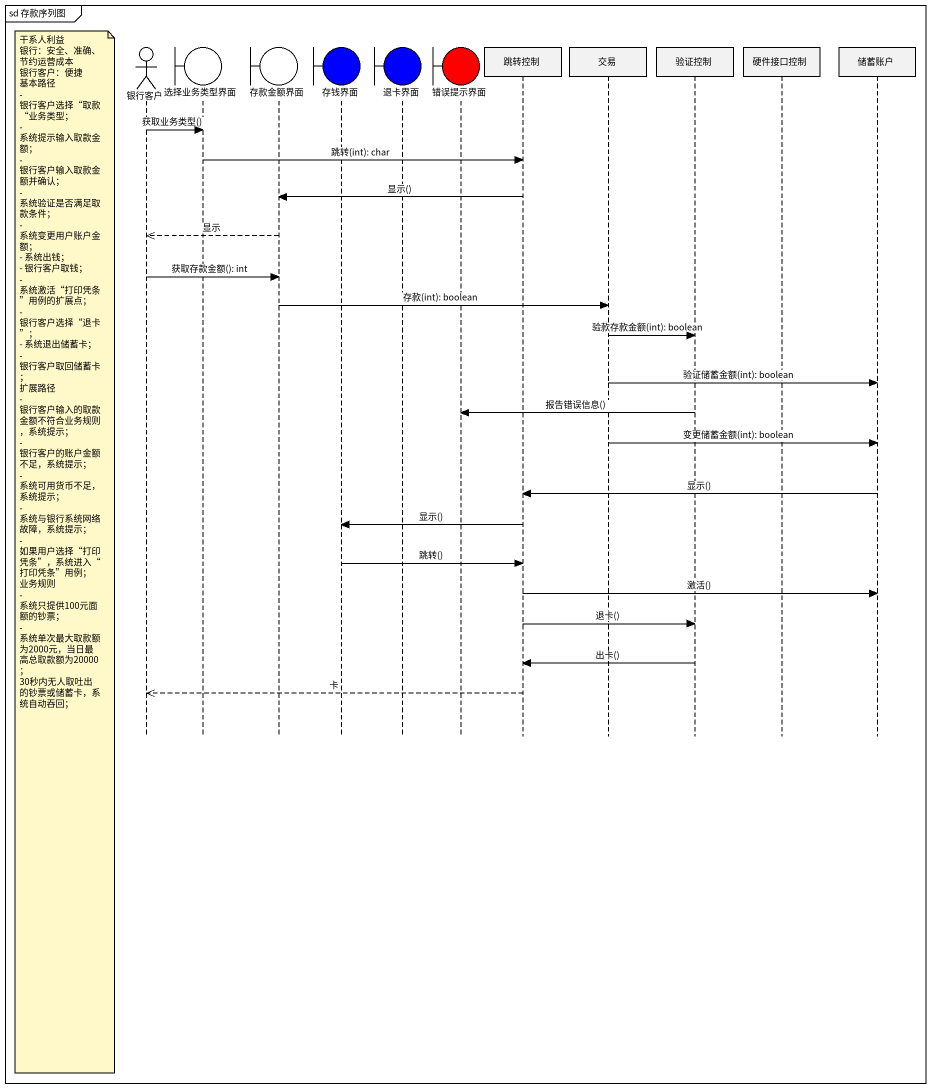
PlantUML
@startuml
mainframe sd 存款序列图
hide footbox
actor 银行客户
boundary 选择业务类型界面
boundary 存款金额界面
boundary 存钱界面 #0000FF
boundary 退卡界面 #0000FF
boundary 错误提示界面 #FF0000
participant 跳转控制
participant 交易
participant 验证控制
participant 硬件接口控制
participant 储蓄账户

银行客户 -> 选择业务类型界面 : 获取业务类型()
选择业务类型界面 -> 跳转控制 : 跳转(int): char
跳转控制 -> 存款金额界面 : 显示()
存款金额界面 -->> 银行客户 : 显示
银行客户 -> 存款金额界面 : 获取存款金额(): int
存款金额界面 -> 交易 : 存款(int): boolean
交易 -> 验证控制 : 验款存款金额(int): boolean
交易 -> 储蓄账户 : 验证储蓄金额(int): boolean
验证控制 -> 错误提示界面 : 报告错误信息()
交易 -> 储蓄账户 : 变更储蓄金额(int): boolean
储蓄账户 -> 跳转控制 : 显示()
跳转控制 -> 存钱界面 : 显示()
note left of 银行客户
  干系人利益
  银行：安全、准确、节约运营成本
  银行客户：便捷
  基本路径
  - 银行客户选择“取款“业务类型；
  - 系统提示输入取款金额；
  - 银行客户输入取款金额并确认；
  - 系统验证是否满足取款条件；
  - 系统变更用户账户金额；
  - 系统出钱；
  - 银行客户取钱；
  - 系统激活“打印凭条”用例的扩展点；
  - 银行客户选择“退卡”；
  - 系统退出储蓄卡；
  - 银行客户取回储蓄卡；
  扩展路径
  - 银行客户输入的取款金额不符合业务规则，系统提示；
  - 银行客户的账户金额不足，系统提示；
  - 系统可用货币不足，系统提示；
  - 系统与银行系统网络故障，系统提示；
  - 如果用户选择“打印凭条”，系统进入“打印凭条”用例；
  业务规则
  - 系统只提供100元面额的钞票；
  - 系统单次最大取款额为2000元，当日最高总取款额为20000；
  30秒内无人取吐出的钞票或储蓄卡，系统自动吞回；
end note
存钱界面 -> 跳转控制 : 跳转()
跳转控制 -> 储蓄账户 : 激活()
跳转控制 -> 验证控制 : 退卡()
验证控制 -> 跳转控制 : 出卡()
跳转控制 -->> 银行客户 : 卡
@enduml
